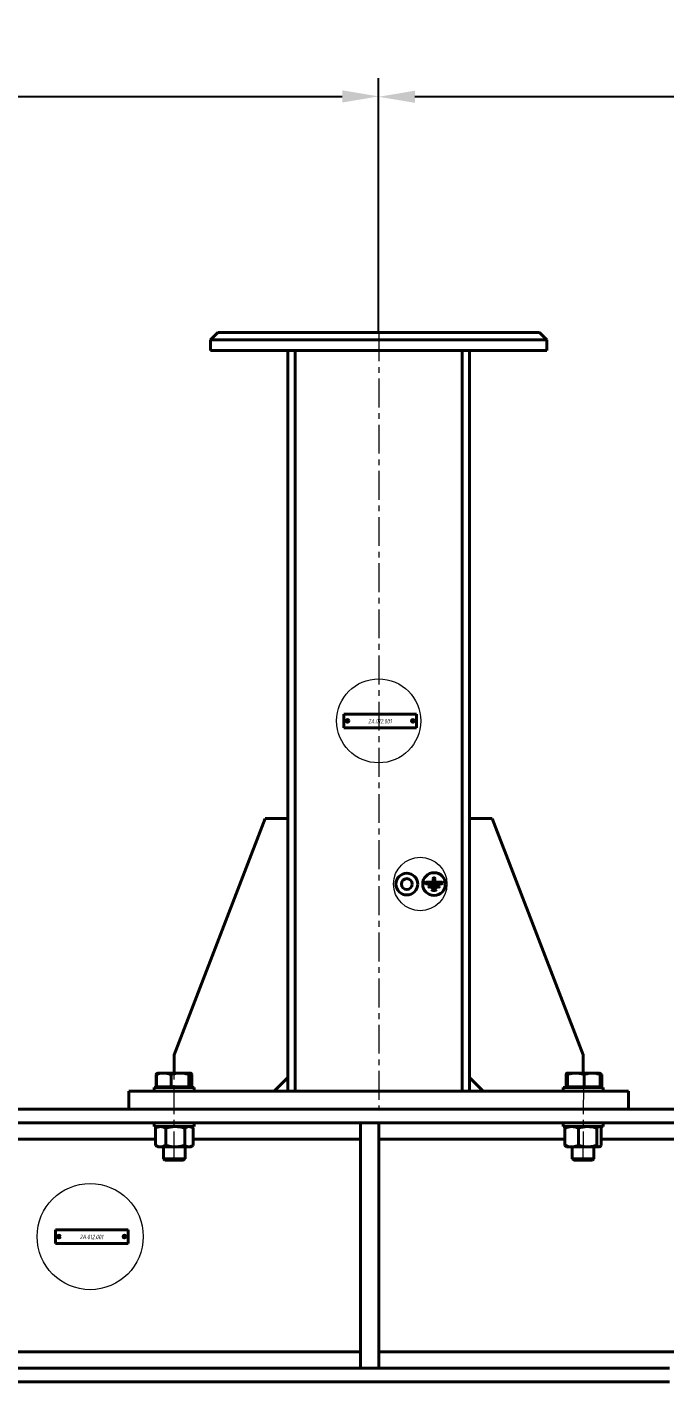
# Model space of a CAD drawing. Header units: millimetres. Extents: x 46486 to 69721, y 30372 to 52690.
# Drawn here: x 60450 to 61152, y 35403 to 36894 of the extents above; entities that cross this region are included whole.
import ezdxf

# ---------------------------------------------------------------- set-up
doc = ezdxf.new("R2010")
doc.units = ezdxf.units.MM
doc.linetypes.add('CENTER', pattern=[50.8, 31.75, -6.35, 6.35, -6.35])
doc.layers.add('РАЗМЕРЫ', color=7, linetype='Continuous', lineweight=18)
doc.styles.get("Standard").update_dxf_attribs({"font": 'simplex.shx', "width": 0.7, "oblique": 10})
doc.dimstyles.new('STAND1', dxfattribs={"dimtxt": 5, "dimasz": 4, "dimexe": 2, "dimexo": 0, "dimgap": 2, "dimtad": 1, "dimdec": 0, "dimzin": 0, "dimdsep": 46, "dimtxsty": 'Standard', "dimcen": 0, "dimadec": 0, "dimazin": 0, "dimtfac": 1, "dimtdec": 0, "dimtmove": 0, "dimatfit": 3, "dimfxl": 3, "dimtolj": 1, "dimtzin": 0, "dimarcsym": 1})
doc.dimstyles.new('Stand10', dxfattribs={"dimtxt": 50, "dimasz": 40, "dimexe": 20, "dimexo": 0, "dimgap": 16, "dimtad": 1, "dimdec": 0, "dimzin": 0, "dimdsep": 46, "dimtxsty": 'Standard', "dimcen": 0, "dimadec": 0, "dimazin": 0, "dimtfac": 1, "dimtdec": 0, "dimtmove": 0, "dimatfit": 3, "dimfxl": 0.18, "dimtolj": 1, "dimtzin": 0, "dimarcsym": 0})

# ---------------------------------------------------------------- blocks, each defined once
blk = doc.blocks.new('*D6577')
at = {"layer": 'РАЗМЕРЫ', "color": 0, "lineweight": 18, "insert": (60838.6, 36130), "char_height": 5, "attachment_point": 5, "rotation": 359.6202}
blk.add_mtext('\\A1;2А.012.001', dxfattribs=at)
blk = doc.blocks.new('*D6580')
at = {"layer": 'РАЗМЕРЫ', "color": 0, "lineweight": 18, "insert": (60521.1, 35562.4), "char_height": 5, "attachment_point": 5, "rotation": 359.6202}
blk.add_mtext('\\A1;2А.012.001', dxfattribs=at)
blk = doc.blocks.new('*D6584')
at = {"layer": 'DEFPOINTS', "color": 0, "lineweight": 18}
for p in [(60837.2, 36817.6), (59772.2, 36556.2), (60837.2, 36556.2)]:
    blk.add_point(p, dxfattribs=at)
at = {"layer": 'РАЗМЕРЫ', "color": 0, "lineweight": -2}
for p, q in [((59772.2, 36556.2), (59772.2, 36837.6)), ((60837.2, 36556.2), (60837.2, 36837.6)), ((59812.2, 36817.6), (60797.2, 36817.6))]:
    blk.add_line(p, q, dxfattribs=at)
at = {"layer": 'РАЗМЕРЫ', "color": 0, "lineweight": 18}
for points in [[(59812.2, 36824.3), (59812.2, 36810.9), (59772.2, 36817.6)], [(60797.2, 36810.9), (60797.2, 36824.3), (60837.2, 36817.6)]]:
    blk.add_solid(points, dxfattribs=at)
at = {"layer": 'РАЗМЕРЫ', "color": 0, "lineweight": 18, "insert": (60304.7, 36861.1), "char_height": 50, "attachment_point": 5}
blk.add_mtext('\\A1;1065', dxfattribs=at)
blk = doc.blocks.new('*D6585')
at = {"layer": 'DEFPOINTS', "color": 0, "lineweight": 18}
for p in [(60837.2, 36817.2), (60837.2, 36556.2), (61902.2, 36556.2)]:
    blk.add_point(p, dxfattribs=at)
at = {"layer": 'РАЗМЕРЫ', "color": 0, "lineweight": -2}
for p, q in [((60837.2, 36556.2), (60837.2, 36837.2)), ((61902.2, 36556.2), (61902.2, 36837.2)), ((61862.2, 36817.2), (60877.2, 36817.2))]:
    blk.add_line(p, q, dxfattribs=at)
at = {"layer": 'РАЗМЕРЫ', "color": 0, "lineweight": 18}
for points in [[(60877.2, 36823.9), (60877.2, 36810.5), (60837.2, 36817.2)], [(61862.2, 36810.5), (61862.2, 36823.9), (61902.2, 36817.2)]]:
    blk.add_solid(points, dxfattribs=at)
at = {"layer": 'РАЗМЕРЫ', "color": 0, "lineweight": 18, "insert": (61369.7, 36860.7), "char_height": 50, "attachment_point": 5}
blk.add_mtext('\\A1;1065', dxfattribs=at)

msp = doc.modelspace()

# ---------------------------------------------------------------- linework, layer by layer
at = {"color": 7, "linetype": 'Continuous', "lineweight": 40}
for p, q in [((60660.22, 36557.86), (60652.22, 36549.86)), ((60652.22, 36549.86), (60652.22, 36537.86)), ((61022.22, 36549.86), (60652.22, 36549.86)), ((60660.22, 36557.86), (61014.22, 36557.86)), ((61022.22, 36549.86), (61014.22, 36557.86)), ((61022.22, 36549.86), (61022.22, 36537.86)), ((61022.22, 36537.86), (60652.22, 36537.86)), ((60737.22, 36537.86), (60737.22, 35722.86)), ((60745.22, 36537.86), (60745.22, 35722.86)), ((60929.22, 36537.86), (60929.22, 35722.86)), ((60937.22, 36537.86), (60937.22, 35722.86)), ((60712.22, 36022.86), (60612.22, 35762.86)), ((60737.22, 36022.86), (60712.22, 36022.86)), ((60937.22, 36022.86), (60962.22, 36022.86)), ((60962.22, 36022.86), (61062.22, 35762.86)), ((60889.54, 35952.76), (60897.27, 35952.76)), ((60906.8, 35950.96), (60889.54, 35950.96)), ((60893.14, 35949.16), (60903.2, 35949.16)), ((60897.27, 35956.86), (60897.27, 35952.76)), ((60899.07, 35956.86), (60899.07, 35952.76)), ((60899.07, 35952.76), (60906.8, 35952.76)), ((60903.2, 35947.36), (60893.14, 35947.36)), ((60896.74, 35945.56), (60899.6, 35945.56)), ((60899.6, 35943.76), (60896.74, 35943.76)), ((60612.22, 35762.86), (60612.22, 35742.76)), ((61062.22, 35762.86), (61062.22, 35742.76)), ((60592.17, 35727.66), (60592.17, 35741.15)), ((60592.78, 35727.66), (60592.78, 35741.15)), ((60593.94, 35742.6), (60593.59, 35742.4)), ((60594.22, 35742.76), (60593.94, 35742.6)), ((60600.82, 35742.76), (60594.22, 35742.76)), ((60600.82, 35742.76), (60618.58, 35742.76)), ((60608.86, 35727.66), (60608.86, 35741.15)), ((60629.99, 35742.76), (60618.58, 35742.76)), ((60628.3, 35727.66), (60628.3, 35741.15)), ((60630.22, 35742.76), (60629.99, 35742.76)), ((60630.5, 35742.6), (60630.22, 35742.76)), ((60631.67, 35727.66), (60631.67, 35741.15)), ((61043.6, 35727.66), (61043.6, 35741.15)), ((61054.24, 35742.76), (61044.26, 35742.76)), ((61044.92, 35727.66), (61044.92, 35741.15)), ((61054.24, 35742.76), (61072.2, 35742.76)), ((61063.55, 35727.66), (61063.55, 35741.15)), ((61080.19, 35742.76), (61072.2, 35742.76)), ((61081.83, 35741.83), (61080.22, 35742.76)), ((61080.61, 35742.02), (61082.86, 35741.15)), ((61080.85, 35727.66), (61080.85, 35741.15)), ((61082.86, 35741.15), (61081.79, 35741.77)), ((61082.86, 35727.66), (61082.86, 35741.15)), ((60590.22, 35726.86), (60590.22, 35722.86)), ((60590.22, 35726.86), (60614.52, 35726.86)), ((60592.78, 35727.66), (60592.17, 35727.66)), ((60600.82, 35727.66), (60592.78, 35727.66)), ((60594.22, 35727.66), (60594.22, 35726.86)), ((60608.86, 35727.66), (60600.82, 35727.66)), ((60618.58, 35727.66), (60608.86, 35727.66)), ((60614.52, 35726.86), (60634.22, 35726.86)), ((60628.3, 35727.66), (60618.58, 35727.66)), ((60629.99, 35727.66), (60628.3, 35727.66)), ((60631.67, 35727.66), (60629.99, 35727.66)), ((60630.22, 35726.86), (60630.22, 35727.66)), ((60634.22, 35722.86), (60634.22, 35726.86)), ((60722.22, 35722.86), (60737.22, 35737.86)), ((60937.22, 35737.86), (60952.22, 35722.86)), ((61040.22, 35726.86), (61040.22, 35722.86)), ((61040.22, 35726.86), (61065.18, 35726.86)), ((61044.26, 35727.66), (61043.6, 35727.66)), ((61044.22, 35727.66), (61044.22, 35726.86)), ((61044.92, 35727.66), (61044.26, 35727.66)), ((61054.24, 35727.66), (61044.92, 35727.66)), ((61063.55, 35727.66), (61054.24, 35727.66)), ((61072.2, 35727.66), (61063.55, 35727.66)), ((61065.18, 35726.86), (61084.22, 35726.86)), ((61080.85, 35727.66), (61072.2, 35727.66)), ((61080.22, 35726.86), (61080.22, 35727.66)), ((61082.86, 35727.66), (61080.85, 35727.66)), ((61084.22, 35722.86), (61084.22, 35726.86)), ((60562.22, 35722.86), (60562.22, 35702.86)), ((60562.22, 35722.86), (61112.22, 35722.86)), ((61112.22, 35722.86), (61112.22, 35702.86)), ((59547.22, 35702.86), (62127.22, 35702.86)), ((60562.22, 35702.86), (61112.22, 35702.86)), ((59547.22, 35687.86), (62127.22, 35687.86)), ((60590.22, 35687.86), (60590.22, 35683.86)), ((60609.27, 35683.86), (60590.22, 35683.86)), ((60591.48, 35682.25), (60592.16, 35682.65)), ((60591.48, 35663.17), (60591.48, 35682.25)), ((60594.22, 35683.86), (60592.14, 35682.66)), ((60603, 35663.17), (60603, 35682.25)), ((60634.22, 35683.86), (60609.27, 35683.86)), ((60623.74, 35663.17), (60623.74, 35682.25)), ((60632.31, 35682.66), (60630.22, 35683.86)), ((60632.97, 35663.17), (60632.97, 35682.25)), ((60634.22, 35683.86), (60634.22, 35687.86)), ((60817.22, 35417.86), (60817.22, 35687.86)), ((60817.22, 35687.86), (60837.22, 35687.86)), ((60837.22, 35417.86), (60837.22, 35687.86)), ((61040.22, 35687.86), (61040.22, 35683.86)), ((61059.27, 35683.86), (61040.22, 35683.86)), ((61042.25, 35663.17), (61042.25, 35682.25)), ((61044.22, 35683.86), (61043.68, 35683.55)), ((61057.23, 35663.17), (61057.23, 35682.25)), ((61084.22, 35683.86), (61059.27, 35683.86)), ((61077.2, 35663.17), (61077.2, 35682.25)), ((61080.77, 35683.55), (61080.22, 35683.86)), ((61082.19, 35663.17), (61082.19, 35682.25)), ((61084.22, 35683.86), (61084.22, 35687.86)), ((60292.22, 35669.86), (60591.48, 35669.86)), ((60632.97, 35669.86), (60817.22, 35669.86)), ((60837.22, 35669.86), (61042.25, 35669.86)), ((61082.19, 35669.86), (61367.22, 35669.86)), ((60591.48, 35663.17), (60592.16, 35662.77)), ((60592.14, 35662.76), (60594.22, 35661.56)), ((60594.22, 35661.56), (60597.24, 35661.56)), ((60597.24, 35661.56), (60613.37, 35661.56)), ((60600.22, 35661.56), (60600.22, 35648.51)), ((60613.37, 35661.56), (60628.35, 35661.56)), ((60624.22, 35648.51), (60624.22, 35661.56)), ((60628.35, 35661.56), (60630.22, 35661.56)), ((60630.22, 35661.56), (60632.31, 35662.76)), ((61043.68, 35661.87), (61044.22, 35661.56)), ((61044.22, 35661.56), (61049.74, 35661.56)), ((61049.74, 35661.56), (61067.22, 35661.56)), ((61050.22, 35661.56), (61050.22, 35648.51)), ((61067.22, 35661.56), (61079.7, 35661.56)), ((61074.22, 35648.51), (61074.22, 35661.56)), ((61079.7, 35661.56), (61080.22, 35661.56)), ((61080.22, 35661.56), (61080.77, 35661.87)), ((60600.22, 35648.51), (60601.87, 35646.86)), ((60600.22, 35648.51), (60604.62, 35648.51)), ((60601.87, 35646.86), (60605.66, 35646.86)), ((60604.62, 35648.51), (60624.22, 35648.51)), ((60605.66, 35646.86), (60622.58, 35646.86)), ((60622.58, 35646.86), (60624.22, 35648.51)), ((61050.22, 35648.51), (61051.87, 35646.86)), ((61050.22, 35648.51), (61056.9, 35648.51)), ((61051.87, 35646.86), (61057.63, 35646.86)), ((61056.9, 35648.51), (61074.22, 35648.51)), ((61057.63, 35646.86), (61072.58, 35646.86)), ((61072.58, 35646.86), (61074.22, 35648.51)), ((60292.22, 35435.86), (60817.22, 35435.86)), ((60837.22, 35435.86), (61179.22, 35435.86)), ((59992.22, 35417.86), (61157.22, 35417.86)), ((60817.22, 35417.86), (60837.22, 35417.86)), ((59992.22, 35402.86), (61157.22, 35402.86))]:
    msp.add_line(p, q, dxfattribs=at)
for centre, radius in [((60868.17, 35950.76), 12), ((60868.17, 35950.76), 6), ((60898.17, 35950.76), 12.5)]:
    msp.add_circle(centre, radius, dxfattribs=at)
for centre, start, end in [((60889.54, 35951.86), 90, 180), ((60889.54, 35951.86), 180, 270), ((60893.14, 35948.26), 90, 180), ((60898.17, 35956.86), 90, 180), ((60898.17, 35956.86), 0, 90), ((60903.2, 35948.26), 0, 90), ((60906.8, 35951.86), 0, 90), ((60906.8, 35951.86), 270, 0), ((60893.14, 35948.26), 180, 270), ((60896.74, 35944.66), 90, 180), ((60896.74, 35944.66), 180, 270), ((60899.6, 35944.66), 0, 90), ((60899.6, 35944.66), 270, 0), ((60903.2, 35948.26), 270, 0)]:
    msp.add_arc(centre, 0.9, start, end, dxfattribs=at)
for points, knots in [([(60592.17, 35741.15), (60592.6, 35741.65), (60593.07, 35742.2), (60593.56, 35742.35), (60593.61, 35742.37)], [0, 0, 0, 0, 0.9023039, 1, 1, 1, 1]), ([(60592.78, 35741.15), (60593.37, 35741.36), (60594.98, 35741.93), (60597.66, 35742.6), (60599.76, 35742.71), (60600.82, 35742.76)], [0, 0, 0, 0, 0.2266598, 0.6108508, 1, 1, 1, 1]), ([(60593.98, 35742.53), (60593.84, 35742.47), (60593.43, 35742.27), (60593.04, 35741.6), (60592.78, 35741.15)], [0, 0, 0, 0, 0.3474345, 1, 1, 1, 1]), ([(60600.82, 35742.76), (60601.48, 35742.74), (60603.17, 35742.68), (60605.87, 35742.17), (60607.86, 35741.49), (60608.86, 35741.15)], [0, 0, 0, 0, 0.2441807, 0.6200371, 1, 1, 1, 1]), ([(60608.86, 35741.15), (60610.44, 35741.6), (60613.63, 35742.51), (60616.92, 35742.68), (60618.58, 35742.76)], [0, 0, 0, 0, 0.495458, 1, 1, 1, 1]), ([(60618.58, 35742.76), (60618.81, 35742.76), (60620.56, 35742.74), (60623.85, 35742.39), (60626.81, 35741.57), (60628.3, 35741.15)], [0, 0, 0, 0, 0.0701071, 0.5307932, 1, 1, 1, 1]), ([(60628.3, 35741.15), (60628.58, 35741.6), (60629.13, 35742.51), (60629.7, 35742.68), (60629.99, 35742.76)], [0, 0, 0, 0, 0.495458, 1, 1, 1, 1]), ([(60629.99, 35742.76), (60630.03, 35742.76), (60630.33, 35742.74), (60630.9, 35742.39), (60631.41, 35741.57), (60631.67, 35741.15)], [0, 0, 0, 0, 0.07010709, 0.53079324, 1, 1, 1, 1]), ([(61043.6, 35741.15), (61043.7, 35741.6), (61043.92, 35742.51), (61044.15, 35742.68), (61044.26, 35742.76)], [0, 0, 0, 0, 0.495458, 1, 1, 1, 1]), ([(61044.26, 35742.76), (61044.28, 35742.76), (61044.4, 35742.74), (61044.62, 35742.39), (61044.82, 35741.57), (61044.92, 35741.15)], [0, 0, 0, 0, 0.0701071, 0.5307932, 1, 1, 1, 1]), ([(61044.92, 35741.15), (61045.61, 35741.36), (61047.47, 35741.93), (61050.57, 35742.6), (61053.01, 35742.71), (61054.24, 35742.76)], [0, 0, 0, 0, 0.2266598, 0.6108508, 1, 1, 1, 1]), ([(61054.24, 35742.76), (61055.01, 35742.74), (61056.96, 35742.68), (61060.09, 35742.17), (61062.39, 35741.49), (61063.55, 35741.15)], [0, 0, 0, 0, 0.2441807, 0.6200371, 1, 1, 1, 1]), ([(61063.55, 35741.15), (61064.96, 35741.6), (61067.79, 35742.51), (61070.72, 35742.68), (61072.2, 35742.76)], [0, 0, 0, 0, 0.495458, 1, 1, 1, 1]), ([(61072.2, 35742.76), (61072.41, 35742.76), (61073.96, 35742.74), (61076.89, 35742.39), (61079.52, 35741.57), (61080.85, 35741.15)], [0, 0, 0, 0, 0.0701071, 0.5307932, 1, 1, 1, 1]), ([(61080.85, 35741.15), (61080.74, 35741.6), (61080.53, 35742.51), (61080.3, 35742.68), (61080.19, 35742.76)], [0, 0, 0, 0, 0.495458, 1, 1, 1, 1]), ([(60597.24, 35683.86), (60597.1, 35683.86), (60596.07, 35683.84), (60594.12, 35683.49), (60592.37, 35682.67), (60591.48, 35682.25)], [0, 0, 0, 0, 0.0701071, 0.5307932, 1, 1, 1, 1]), ([(60603, 35682.25), (60602.07, 35682.7), (60600.18, 35683.61), (60598.23, 35683.78), (60597.24, 35683.86)], [0, 0, 0, 0, 0.495458, 1, 1, 1, 1]), ([(60613.37, 35683.86), (60613.13, 35683.86), (60611.26, 35683.84), (60607.75, 35683.49), (60604.59, 35682.67), (60603, 35682.25)], [0, 0, 0, 0, 0.0701071, 0.5307932, 1, 1, 1, 1]), ([(60623.74, 35682.25), (60622.06, 35682.7), (60618.66, 35683.61), (60615.14, 35683.78), (60613.37, 35683.86)], [0, 0, 0, 0, 0.495458, 1, 1, 1, 1]), ([(60623.74, 35682.25), (60624.13, 35682.49), (60625.07, 35683.07), (60626.61, 35683.71), (60627.77, 35683.81), (60628.35, 35683.86)], [0, 0, 0, 0, 0.25724326, 0.62637989, 1, 1, 1, 1]), ([(60628.35, 35683.86), (60628.77, 35683.83), (60629.76, 35683.77), (60631.31, 35683.24), (60632.41, 35682.58), (60632.97, 35682.25)], [0, 0, 0, 0, 0.26840654, 0.6323729, 1, 1, 1, 1]), ([(61049.74, 35683.86), (61049.57, 35683.86), (61048.22, 35683.84), (61045.69, 35683.49), (61043.41, 35682.67), (61042.25, 35682.25)], [0, 0, 0, 0, 0.07010709, 0.53079324, 1, 1, 1, 1]), ([(61042.25, 35682.25), (61042.46, 35682.5), (61042.94, 35683.04), (61043.42, 35683.35), (61043.69, 35683.53)], [0, 0, 0, 0, 0.4442201, 1, 1, 1, 1]), ([(61057.23, 35682.25), (61056.02, 35682.7), (61053.56, 35683.61), (61051.02, 35683.78), (61049.74, 35683.86)], [0, 0, 0, 0, 0.495458, 1, 1, 1, 1]), ([(61067.22, 35683.86), (61066.98, 35683.86), (61065.19, 35683.84), (61061.81, 35683.49), (61058.77, 35682.67), (61057.23, 35682.25)], [0, 0, 0, 0, 0.07010709, 0.53079324, 1, 1, 1, 1]), ([(61077.2, 35682.25), (61075.58, 35682.7), (61072.31, 35683.61), (61068.92, 35683.78), (61067.22, 35683.86)], [0, 0, 0, 0, 0.495458, 1, 1, 1, 1]), ([(61077.2, 35682.25), (61077.41, 35682.49), (61077.92, 35683.07), (61078.75, 35683.71), (61079.38, 35683.81), (61079.7, 35683.86)], [0, 0, 0, 0, 0.2572433, 0.6263799, 1, 1, 1, 1]), ([(61079.7, 35683.86), (61079.92, 35683.83), (61080.46, 35683.77), (61081.3, 35683.24), (61081.89, 35682.58), (61082.19, 35682.25)], [0, 0, 0, 0, 0.26840654, 0.6323729, 1, 1, 1, 1]), ([(60597.24, 35661.56), (60597.1, 35661.56), (60596.07, 35661.58), (60594.12, 35661.93), (60592.37, 35662.75), (60591.48, 35663.17)], [0, 0, 0, 0, 0.07010709, 0.53079324, 1, 1, 1, 1]), ([(60603, 35663.17), (60602.07, 35662.72), (60600.18, 35661.81), (60598.23, 35661.64), (60597.24, 35661.56)], [0, 0, 0, 0, 0.495458, 1, 1, 1, 1]), ([(60613.37, 35661.56), (60613.13, 35661.56), (60611.26, 35661.58), (60607.75, 35661.93), (60604.59, 35662.75), (60603, 35663.17)], [0, 0, 0, 0, 0.0701071, 0.5307932, 1, 1, 1, 1]), ([(60623.74, 35663.17), (60622.06, 35662.72), (60618.66, 35661.81), (60615.14, 35661.64), (60613.37, 35661.56)], [0, 0, 0, 0, 0.495458, 1, 1, 1, 1]), ([(60623.74, 35663.17), (60624.13, 35662.93), (60625.07, 35662.35), (60626.61, 35661.71), (60627.77, 35661.61), (60628.35, 35661.56)], [0, 0, 0, 0, 0.25724326, 0.62637989, 1, 1, 1, 1]), ([(60628.35, 35661.56), (60628.77, 35661.59), (60629.76, 35661.65), (60631.31, 35662.18), (60632.41, 35662.84), (60632.97, 35663.17)], [0, 0, 0, 0, 0.2684065, 0.6323729, 1, 1, 1, 1]), ([(61049.74, 35661.56), (61049.57, 35661.56), (61048.22, 35661.58), (61045.69, 35661.93), (61043.41, 35662.75), (61042.25, 35663.17)], [0, 0, 0, 0, 0.0701071, 0.5307932, 1, 1, 1, 1]), ([(61042.25, 35663.17), (61042.46, 35662.93), (61042.94, 35662.38), (61043.42, 35662.07), (61043.69, 35661.89)], [0, 0, 0, 0, 0.4442201, 1, 1, 1, 1]), ([(61057.23, 35663.17), (61056.02, 35662.72), (61053.56, 35661.81), (61051.02, 35661.64), (61049.74, 35661.56)], [0, 0, 0, 0, 0.495458, 1, 1, 1, 1]), ([(61067.22, 35661.56), (61066.98, 35661.56), (61065.19, 35661.58), (61061.81, 35661.93), (61058.77, 35662.75), (61057.23, 35663.17)], [0, 0, 0, 0, 0.0701071, 0.5307932, 1, 1, 1, 1]), ([(61077.2, 35663.17), (61075.58, 35662.72), (61072.31, 35661.81), (61068.92, 35661.64), (61067.22, 35661.56)], [0, 0, 0, 0, 0.495458, 1, 1, 1, 1]), ([(61077.2, 35663.17), (61077.41, 35662.93), (61077.92, 35662.35), (61078.75, 35661.71), (61079.38, 35661.61), (61079.7, 35661.56)], [0, 0, 0, 0, 0.2572433, 0.6263799, 1, 1, 1, 1]), ([(61079.7, 35661.56), (61079.92, 35661.59), (61080.46, 35661.65), (61081.3, 35662.18), (61081.89, 35662.84), (61082.19, 35663.17)], [0, 0, 0, 0, 0.26840654, 0.6323729, 1, 1, 1, 1])]:
    msp.add_open_spline(points, degree=3, knots=knots, dxfattribs=at)
at = {"layer": 'РАЗМЕРЫ', "color": 0, "linetype": 'CENTER', "lineweight": 18}
for p, q in [((60837.22, 36557.86), (60837.22, 35702.86)), ((60612.22, 35646.86), (60612.22, 35742.76)), ((61062.22, 35646.86), (61063.22, 35742.76)), ((60601.87, 35646.86), (60622.58, 35646.86)), ((61051.87, 35646.86), (61072.58, 35646.86))]:
    msp.add_line(p, q, dxfattribs=at)
at = {"layer": 'РАЗМЕРЫ', "color": 0, "lineweight": 40}
for p, q in [((60798.9, 36137.86), (60798.9, 36122.86)), ((60878.9, 36137.86), (60798.9, 36137.86)), ((60878.9, 36122.86), (60878.9, 36137.86)), ((60798.9, 36122.86), (60878.9, 36122.86)), ((60481.34, 35570.27), (60481.34, 35555.27)), ((60561.34, 35570.27), (60481.34, 35570.27)), ((60561.34, 35555.27), (60561.34, 35570.27)), ((60481.34, 35555.27), (60561.34, 35555.27))]:
    msp.add_line(p, q, dxfattribs=at)
at = {"layer": 'РАЗМЕРЫ', "color": 0, "lineweight": 18}
for p, q in [((60804.75, 36130.33), (60800.94, 36130.36)), ((60803.73, 36131.58), (60801.73, 36129.39)), ((60804.01, 36131.28), (60802.05, 36129.1)), ((60802.9, 36128.43), (60802.9, 36132.29)), ((60876.75, 36130.36), (60872.94, 36130.39)), ((60875.73, 36131.61), (60873.73, 36129.42)), ((60876.01, 36131.31), (60874.05, 36129.12)), ((60874.9, 36128.45), (60874.9, 36132.32)), ((60487.2, 35562.74), (60483.39, 35562.77)), ((60486.18, 35563.99), (60484.18, 35561.8)), ((60486.46, 35563.69), (60484.5, 35561.51)), ((60485.34, 35560.84), (60485.34, 35564.7)), ((60559.2, 35562.77), (60555.39, 35562.8)), ((60558.18, 35564.02), (60556.18, 35561.83)), ((60558.46, 35563.72), (60556.5, 35561.53)), ((60557.34, 35560.86), (60557.34, 35564.73))]:
    msp.add_line(p, q, dxfattribs=at)
for centre, radius in [((60837.22, 36130.36), 46.24), ((60519.67, 35562.77), 58.41)]:
    msp.add_circle(centre, radius, dxfattribs=at)
at = {"layer": 'РАЗМЕРЫ', "color": 0, "lineweight": 40}
for centre in [(60802.9, 36130.36), (60874.9, 36130.36), (60485.34, 35562.77), (60557.34, 35562.77)]:
    msp.add_circle(centre, 1.5, dxfattribs=at)
at = {"layer": 'РАЗМЕРЫ', "lineweight": 18}
msp.add_circle((60882.98, 35950.83), 29.43, dxfattribs=at)

# ---------------------------------------------------------------- dimensions: what is measured, and where the dimension line sits
at = {"layer": 'РАЗМЕРЫ', "color": 0, "lineweight": 18}
for base, p1, picture, middle in [((60837.22, 36817.59), (59772.22, 36556.15), '*D6584', (60304.72, 36861.07)), ((60837.22, 36817.21), (61902.22, 36556.15), '*D6585', (61369.72, 36860.69))]:
    dim = msp.add_linear_dim(base=base, p1=p1, p2=(60837.22, 36556.15), angle=180, dimstyle='Stand10', dxfattribs=at)
    dim.commit()
    dim.dimension.update_dxf_attribs({"geometry": picture, "text_midpoint": middle})
for p1, p2, picture, middle in [((60802.06, 36125.58), (60805.06, 36125.56), '*D6577', (60838.62, 36125.34)), ((60484.5, 35557.99), (60487.5, 35557.97), '*D6580', (60521.06, 35557.75))]:
    dim = msp.add_diameter_dim_2p(p1=p1, p2=p2, text='2А.012.001', dimstyle='STAND1', override={"dimse1": 1, "dimsd1": 1, "dimsd2": 1}, dxfattribs=at)
    dim.commit()
    dim.dimension.update_dxf_attribs({"geometry": picture, "text_midpoint": middle, "dimtype": 163})

doc.saveas('drawing.dxf')
